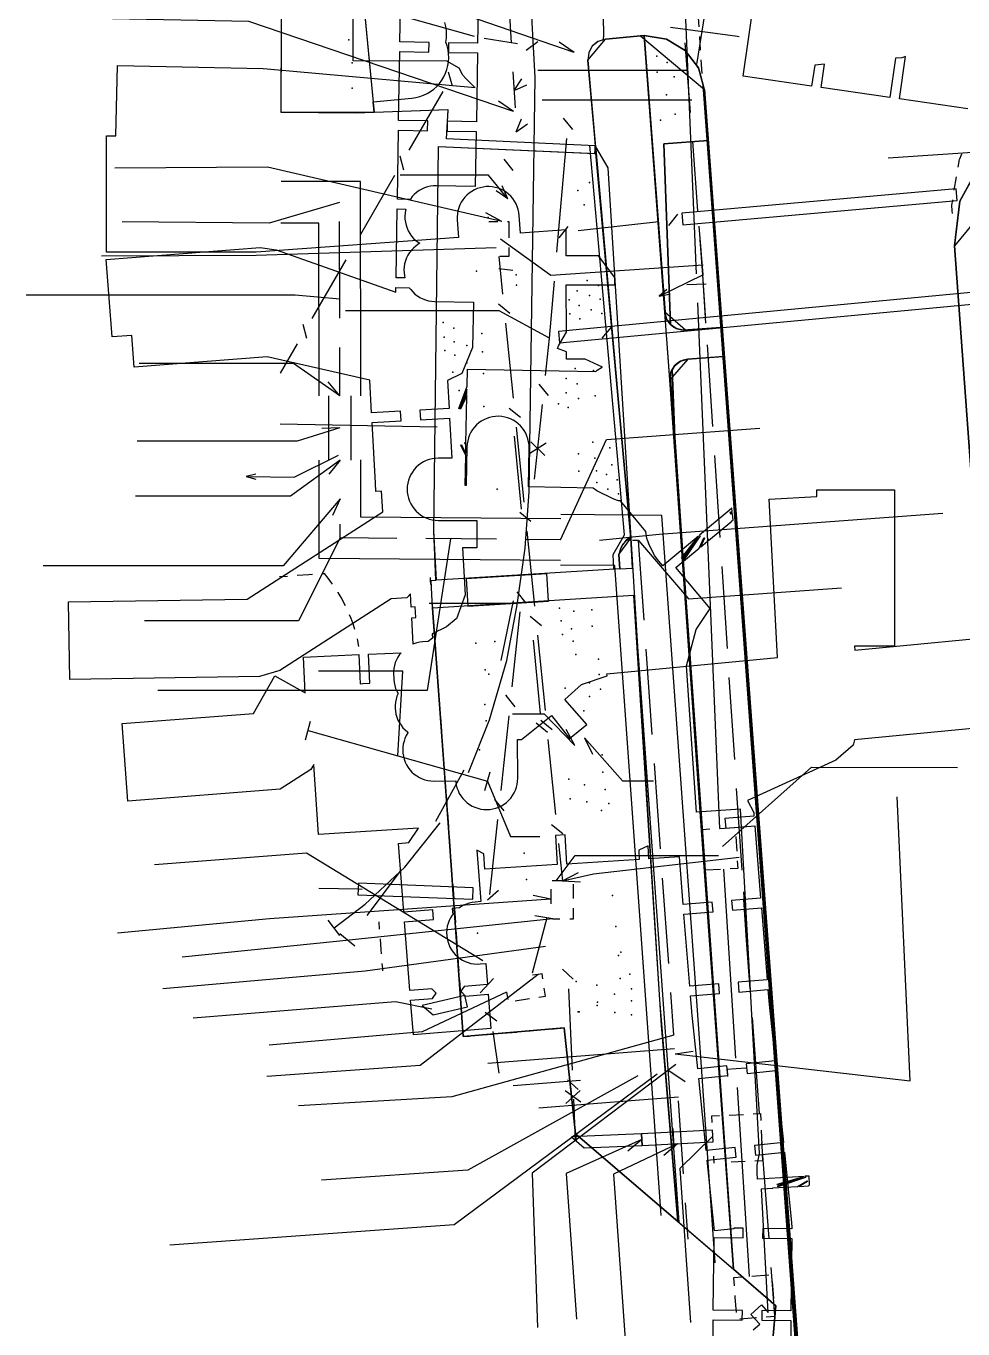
# Model space of a CAD drawing. Header units: metres. Extents: x -3903 to -3714, y 4981 to 6033.
# Drawn here: x -3865 to -3816.7, y 5514.3 to 5581.4 of the extents above; entities that cross this region are included whole.
import ezdxf

# ---------------------------------------------------------------- set-up
doc = ezdxf.new("R2010")
doc.units = ezdxf.units.M
for name, color, linetype in [('BOUNDARY', 7, 'Continuous'), ('BUSH', 7, 'Continuous'), ('CURB', 7, 'Continuous'), ('ELECTR_CABLE', 7, 'Continuous'), ('ELECTR_CABLE_COMM', 7, 'Continuous'), ('GAS', 7, 'Continuous'), ('GRASS', 7, 'Continuous'), ('GROUND', 7, 'Continuous'), ('HEAT', 7, 'Continuous'), ('LAMP', 7, 'Continuous'), ('OVERHEAD_POWER_LINE', 7, 'Continuous'), ('ROAD', 7, 'Continuous'), ('SEWER', 7, 'Continuous'), ('SIDEWALK_PATH', 7, 'Continuous'), ('TREE', 7, 'Continuous'), ('WATER_PIPELINE', 7, 'Continuous')]:
    doc.layers.add(name, color=color, linetype=linetype)

msp = doc.modelspace()

# ---------------------------------------------------------------- linework, layer by layer
at = {"layer": 'BOUNDARY'}
msp.add_lwpolyline([(-3823.26, 5467.435), (-3826.582, 5513.159), (-3826.37, 5515.466), (-3836.692, 5524.32), (-3837.285, 5529.772), (-3842.477, 5529.329), (-3843.2, 5539.627), (-3844.063, 5551.404), (-3844.13, 5552.824), (-3843.888, 5552.839), (-3843.986, 5555.381), (-3843.745, 5575.188), (-3835.625, 5574.82), (-3835.689, 5575.226), (-3843.343, 5575.57), (-3843.251, 5577.064), (-3847.057, 5576.942), (-3851.848, 5576.943), (-3851.787, 5594.16)], dxfattribs=at)
at = {"layer": 'BUSH'}
for p in [(-3848.359, 5580.685), (-3832.51, 5579.844), (-3848.197, 5579.486), (-3831.971, 5579.509), (-3832.493, 5579.018), (-3831.619, 5578.773), (-3848.198, 5578.187), (-3832.008, 5577.844), (-3832.317, 5576.533), (-3831.559, 5576.842), (-3835.981, 5573.327), (-3836.57, 5572.92), (-3836.25, 5572.185), (-3836.606, 5567.739), (-3836.099, 5568.286), (-3835.502, 5568.022), (-3837.016, 5567.288), (-3836.501, 5566.996), (-3835.981, 5567.512), (-3835.429, 5567.311), (-3836.989, 5566.563), (-3836.478, 5566.313), (-3835.89, 5566.764), (-3835.342, 5566.577), (-3843.501, 5566.115), (-3842.956, 5565.832), (-3843.465, 5565.36), (-3842.942, 5565.127), (-3841.511, 5565.553), (-3843.421, 5564.67), (-3842.913, 5564.437), (-3842.295, 5564.934), (-3841.483, 5564.606), (-3842.295, 5564.043), (-3836.707, 5563.738), (-3835.762, 5563.648), (-3843.015, 5563.566), (-3841.434, 5563.481), (-3837.183, 5563.228), (-3836.603, 5562.961), (-3842.679, 5562.614), (-3837.183, 5562.486), (-3835.684, 5562.336), (-3841.411, 5561.791), (-3837.578, 5561.929), (-3837.079, 5561.743), (-3836.545, 5562.196), (-3835.802, 5559.947), (-3834.926, 5559.662), (-3836.535, 5559.349), (-3835.695, 5559.128), (-3836.528, 5558.452), (-3835.619, 5558.472), (-3835.097, 5558.283), (-3834.826, 5558.78), (-3835.597, 5557.877), (-3834.546, 5558.015), (-3835.032, 5557.537), (-3834.481, 5557.297), (-3837.526, 5551.395), (-3836.782, 5551.244), (-3835.858, 5551.308), (-3837.431, 5550.745), (-3836.897, 5550.335), (-3835.83, 5550.47), (-3840.846, 5549.687), (-3837.358, 5550.05), (-3836.809, 5549.692), (-3836.677, 5549.012), (-3835.514, 5548.771), (-3835.981, 5547.557), (-3835.479, 5547.983), (-3837.227, 5547.286), (-3835.981, 5546.848), (-3835.408, 5547.229), (-3836.261, 5546.113), (-3835.325, 5543.836), (-3835.291, 5542.945), (-3837.044, 5542.586), (-3836.232, 5542.3), (-3836.964, 5541.58), (-3835.165, 5542.054), (-3836.118, 5541.42), (-3835.361, 5540.97), (-3834.973, 5541.344), (-3839.336, 5538.782), (-3839.214, 5537.428), (-3834.79, 5536.599), (-3834.613, 5535.007), (-3834.48, 5533.514), (-3836.662, 5532.159), (-3834.395, 5532.324), (-3833.899, 5532.544), (-3835.595, 5531.971), (-3834.679, 5531.506), (-3833.817, 5531.793), (-3835.559, 5531.105), (-3833.817, 5531.179), (-3836.507, 5530.598), (-3834.665, 5530.562), (-3833.817, 5530.448)]:
    msp.add_point(p, dxfattribs=at)
at = {"layer": 'CURB'}
for points in [[(-3851.815, 5586.168), (-3850.131, 5585.875), (-3847.661, 5583.207), (-3847.057, 5576.942)], [(-3830.398, 5582.055), (-3830.35, 5581.351)], [(-3774.688, 5581.974), (-3784.219, 5579.53), (-3784.653, 5579.467), (-3811.885, 5576.47), (-3817.176, 5570.073), (-3806.445, 5422.976), (-3805.011, 5404.14), (-3804.222, 5392.188), (-3803.158, 5391.251), (-3798.829, 5391.536), (-3797.553, 5371.214)], [(-3834.419, 5553.431), (-3834.455, 5554.167), (-3833.85, 5555.006), (-3836.055, 5579.623), (-3835.156, 5580.708), (-3833.34, 5580.884), (-3830.059, 5578.121), (-3825.44, 5516.113), (-3821.388, 5461.673), (-3815.697, 5381.054), (-3812.286, 5331.793), (-3812.106, 5325.502), (-3815.321, 5320.014), (-3818.11, 5319.329)], [(-3829.146, 5565.862), (-3831.024, 5565.723), (-3832.095, 5566.646), (-3833.153, 5580.902)], [(-3830.315, 5580.852), (-3830.267, 5580.149)], [(-3830.232, 5579.65), (-3830.184, 5578.947)], [(-3834.718, 5553.416), (-3834.756, 5554.17), (-3834.167, 5555.176), (-3835.964, 5575.24)], [(-3816.821, 5574.793), (-3816.916, 5574.539), (-3816.928, 5574.506), (-3817.007, 5574.116)], [(-3817.097, 5573.624), (-3817.208, 5572.928)], [(-3817.286, 5572.434), (-3817.329, 5572.165), (-3817.307, 5571.863), (-3817.298, 5571.734)], [(-3829.035, 5564.366), (-3830.913, 5564.227), (-3831.836, 5563.156), (-3831.202, 5554.612), (-3828.555, 5517.34)], [(-3828.625, 5558.022), (-3828.574, 5557.319)], [(-3851.533, 5553.038), (-3851.933, 5553.009)], [(-3850.235, 5553.134), (-3850.43, 5553.12), (-3851.035, 5553.075)], [(-3849.202, 5552.631), (-3849.259, 5552.711), (-3849.439, 5552.949), (-3849.628, 5553.179), (-3849.672, 5553.175), (-3849.736, 5553.171)], [(-3844.148, 5552.623), (-3844.154, 5552.823), (-3844.159, 5552.973)], [(-3842.331, 5552.935), (-3838.166, 5553.192)], [(-3848.537, 5551.514), (-3848.769, 5551.956), (-3848.923, 5552.214), (-3848.924, 5552.216)], [(-3844.077, 5551.603), (-3844.063, 5551.404), (-3844.051, 5551.236)], [(-3842.243, 5551.502), (-3838.078, 5551.759)], [(-3833.685, 5552.044), (-3831.376, 5519.76)], [(-3848.057, 5550.305), (-3848.148, 5550.585), (-3848.251, 5550.868), (-3848.33, 5551.059)], [(-3844.014, 5550.737), (-3843.961, 5550.002)], [(-3847.844, 5549.43), (-3847.903, 5549.721), (-3847.928, 5549.822)], [(-3843.925, 5549.504), (-3843.872, 5548.769)], [(-3843.835, 5548.27), (-3843.782, 5547.535)], [(-3843.746, 5547.036), (-3843.692, 5546.301)], [(-3843.655, 5545.803), (-3843.601, 5545.068)], [(-3843.564, 5544.569), (-3843.51, 5543.834)], [(-3843.473, 5543.336), (-3843.419, 5542.601)], [(-3843.382, 5542.102), (-3843.328, 5541.367)], [(-3843.292, 5540.869), (-3843.237, 5540.134)], [(-3843.201, 5539.635), (-3843.147, 5538.9)], [(-3843.11, 5538.402), (-3843.056, 5537.667)], [(-3843.019, 5537.168), (-3842.965, 5536.433)], [(-3842.929, 5535.935), (-3842.878, 5535.2)], [(-3846.782, 5534.856), (-3846.812, 5535.236)], [(-3846.683, 5533.596), (-3846.699, 5533.8), (-3846.743, 5534.357)], [(-3842.844, 5534.701), (-3842.821, 5534.366), (-3842.794, 5533.966)], [(-3842.76, 5533.467), (-3842.731, 5533.04), (-3842.71, 5532.732)], [(-3846.614, 5532.717), (-3846.623, 5532.837), (-3846.644, 5533.097)], [(-3842.676, 5532.233), (-3842.625, 5531.498)], [(-3842.591, 5530.999), (-3842.541, 5530.264)], [(-3826.54, 5530.387), (-3826.485, 5529.684)], [(-3842.507, 5529.765), (-3842.477, 5529.329), (-3842.178, 5529.355), (-3842.178, 5529.355)], [(-3841.68, 5529.397), (-3841.502, 5529.413), (-3840.945, 5529.46)], [(-3840.447, 5529.503), (-3839.713, 5529.565)], [(-3839.215, 5529.608), (-3838.481, 5529.67)], [(-3837.983, 5529.713), (-3837.285, 5529.772), (-3837.281, 5529.736)], [(-3837.227, 5529.239), (-3837.201, 5529), (-3837.147, 5528.506)], [(-3837.093, 5528.009), (-3837.014, 5527.276)], [(-3836.96, 5526.779), (-3836.88, 5526.047)], [(-3836.826, 5525.55), (-3836.746, 5524.817)], [(-3836.692, 5524.32), (-3836.653, 5523.954)]]:
    msp.add_lwpolyline(points, dxfattribs=at)
at = {"layer": 'ELECTR_CABLE'}
for points in [[(-3838.774, 5578.73), (-3840.785, 5615.621)], [(-3816.486, 5577.124), (-3820.015, 5577.636), (-3819.698, 5579.826), (-3819.881, 5579.756), (-3820.217, 5579.728), (-3820.51, 5577.707), (-3824.04, 5578.219), (-3823.865, 5579.422), (-3824.377, 5579.379), (-3824.535, 5578.29), (-3828.064, 5578.802), (-3827.491, 5582.76)], [(-3831.806, 5581.33), (-3828.347, 5580.863), (-3828.272, 5580.853)], [(-3830.773, 5576.94), (-3831.044, 5580.519)], [(-3839.081, 5557.411), (-3838.774, 5578.73)], [(-3830.389, 5571.865), (-3830.66, 5575.444)], [(-3830.14, 5568.58), (-3830.275, 5570.369)], [(-3830.001, 5566.471), (-3830.14, 5568.58)], [(-3829.624, 5560.756), (-3829.902, 5564.974)], [(-3829.248, 5555.041), (-3829.526, 5559.259)], [(-3839.286, 5554.49), (-3839.081, 5557.411)], [(-3839.696, 5551.569), (-3839.286, 5554.49)], [(-3828.871, 5549.326), (-3829.149, 5553.544)], [(-3839.906, 5551.783), (-3840.546, 5548.709)], [(-3840.234, 5548.699), (-3839.696, 5551.569)], [(-3841.13, 5545.65), (-3840.234, 5548.699)], [(-3845.85, 5543.79), (-3845.582, 5548.153), (-3849.929, 5548.153)], [(-3828.494, 5543.611), (-3828.772, 5547.829)], [(-3850.605, 5544.609), (-3850.335, 5545.571)], [(-3842.206, 5542.934), (-3841.13, 5545.65)], [(-3836.72, 5544.33), (-3838.292, 5545.933), (-3839.947, 5545.933)], [(-3850.47, 5545.09), (-3841.23, 5542.49)], [(-3836.72, 5544.33), (-3837.172, 5545.148)], [(-3836.23, 5544.715), (-3834.277, 5542.497), (-3832.683, 5542.497)], [(-3836.23, 5544.715), (-3835.823, 5543.874)], [(-3842.441, 5543.046), (-3843.901, 5540.407)], [(-3841.365, 5542.009), (-3841.095, 5542.971)], [(-3841.23, 5542.49), (-3840.035, 5539.642), (-3838.538, 5539.642)], [(-3828.118, 5537.896), (-3828.396, 5542.114)], [(-3845.484, 5538.065), (-3843.666, 5540.346)], [(-3847.533, 5536.143), (-3845.484, 5538.065)], [(-3845.668, 5537.921), (-3847.436, 5535.564)], [(-3849.131, 5534.931), (-3847.533, 5536.143)], [(-3827.88, 5534.29), (-3828.019, 5536.399)], [(-3848.829, 5534.533), (-3849.433, 5535.329)], [(-3848.833, 5534.644), (-3848.058, 5534.011)], [(-3827.694, 5531.816), (-3827.88, 5534.29)], [(-3827.211, 5525.373), (-3827.582, 5530.32)], [(-3826.727, 5518.93), (-3827.098, 5523.877)], [(-3826.429, 5514.96), (-3826.615, 5517.434)]]:
    msp.add_lwpolyline(points, dxfattribs=at)
at = {"layer": 'ELECTR_CABLE_COMM'}
for points in [[(-3836.76, 5580.028), (-3853.785, 5585.905), (-3861.7, 5585.905)], [(-3841.9, 5580.843), (-3853.269, 5584.061), (-3861.177, 5584.061)], [(-3840.227, 5584.242), (-3840.007, 5580.528)], [(-3839.887, 5576.992), (-3853.509, 5581.626), (-3861.408, 5581.777)], [(-3841.406, 5580.765), (-3839.678, 5580.491)], [(-3839.24, 5580.153), (-3838.634, 5580.594)], [(-3836.76, 5580.028), (-3837.529, 5580.558)], [(-3838.627, 5579.121), (-3830.91, 5579.121)], [(-3843.247, 5579.037), (-3843.052, 5578.313)], [(-3839.919, 5579.03), (-3839.809, 5577.173)], [(-3839.856, 5578.063), (-3839.456, 5578.672)], [(-3843.524, 5578.025), (-3845.274, 5574.989)], [(-3839.856, 5578.063), (-3839.195, 5578.368)], [(-3839.887, 5576.992), (-3840.658, 5577.519)], [(-3838.414, 5577.588), (-3830.697, 5577.588)], [(-3839.753, 5575.931), (-3839.469, 5576.601)], [(-3836.838, 5576.063), (-3837.32, 5576.637)], [(-3839.753, 5575.931), (-3839.158, 5576.35)], [(-3837.653, 5569.74), (-3837.144, 5575.603)], [(-3811.869, 5573.243), (-3812.656, 5575.121), (-3820.588, 5574.585)], [(-3845.746, 5574.701), (-3845.551, 5573.977)], [(-3840.385, 5574.539), (-3839.92, 5573.951)], [(-3840.496, 5571.317), (-3852.55, 5574.111), (-3860.415, 5574.072)], [(-3846.023, 5573.689), (-3847.773, 5570.653)], [(-3841.173, 5573.699), (-3845.719, 5573.699)], [(-3840.18, 5572.491), (-3841.173, 5573.699)], [(-3840.18, 5572.491), (-3840.47, 5573.159)], [(-3840.18, 5572.491), (-3840.779, 5572.905)], [(-3831.174, 5571.151), (-3817.034, 5572.401), (-3817.086, 5572.999), (-3831.226, 5571.749), (-3831.174, 5571.151)], [(-3840.496, 5571.317), (-3841.316, 5571.764)], [(-3831.894, 5571.107), (-3831.425, 5571.692)], [(-3841.162, 5571.317), (-3840.702, 5571.317)], [(-3840.202, 5571.317), (-3840.127, 5571.317), (-3840.127, 5570.473)], [(-3837.539, 5570.482), (-3837.07, 5571.067)], [(-3836.559, 5570.857), (-3832.405, 5571.317)], [(-3840.55, 5570.42), (-3837.956, 5568.562), (-3830.116, 5569.093)], [(-3840.779, 5569.959), (-3853.14, 5569.574), (-3861.097, 5569.541)], [(-3840.127, 5569.973), (-3840.127, 5569.514), (-3840.586, 5569.514)], [(-3848.522, 5569.353), (-3850.272, 5566.316)], [(-3840.643, 5569.514), (-3840.446, 5567.579)], [(-3840.646, 5568.899), (-3839.923, 5568.815)], [(-3838.037, 5565.315), (-3837.783, 5568.246)], [(-3814.871, 5567.798), (-3837.567, 5565.661), (-3837.511, 5565.063), (-3814.815, 5567.2), (-3814.871, 5567.798)], [(-3840.661, 5567.07), (-3840.08, 5566.596)], [(-3838.037, 5565.315), (-3840.628, 5566.713), (-3848.543, 5566.713)], [(-3850.743, 5566.029), (-3850.549, 5565.305)], [(-3840.294, 5566.087), (-3839.9, 5562.218)], [(-3835.314, 5565.305), (-3834.837, 5565.883)], [(-3851.021, 5565.017), (-3851.896, 5563.499)], [(-3838.243, 5563.387), (-3838.037, 5565.315)], [(-3838.087, 5562.35), (-3838.558, 5562.933)], [(-3840.115, 5561.709), (-3839.534, 5561.235)], [(-3838.814, 5558.041), (-3838.402, 5561.896)], [(-3839.483, 5556.498), (-3839.836, 5560.264)], [(-3839.749, 5560.726), (-3839.355, 5556.856)], [(-3839.047, 5559.377), (-3838.206, 5559.919)], [(-3838.986, 5559.974), (-3838.273, 5559.273)], [(-3839.569, 5556.347), (-3838.988, 5555.873)], [(-3839.203, 5555.364), (-3838.809, 5551.495)], [(-3839.229, 5551.657), (-3839.7, 5552.24)], [(-3839.676, 5551.636), (-3844.223, 5551.636)], [(-3839.956, 5547.348), (-3839.544, 5551.203)], [(-3839.023, 5550.986), (-3838.442, 5550.512)], [(-3838.497, 5545.98), (-3838.85, 5549.746)], [(-3838.657, 5550.003), (-3838.263, 5546.133)], [(-3839.801, 5546.311), (-3840.271, 5546.894)], [(-3840.527, 5542.001), (-3840.116, 5545.856)], [(-3838.478, 5545.624), (-3837.897, 5545.15)], [(-3838.138, 5544.994), (-3838.716, 5545.473)], [(-3838.111, 5544.641), (-3837.717, 5540.772)], [(-3840.372, 5540.964), (-3840.842, 5541.547)], [(-3841.098, 5536.655), (-3840.687, 5540.51)], [(-3837.932, 5540.263), (-3837.351, 5539.789)], [(-3841.464, 5533.236), (-3850.543, 5538.771), (-3858.371, 5538.176)], [(-3837.565, 5539.28), (-3837.368, 5537.345)], [(-3837.687, 5537.345), (-3836.719, 5538.658)], [(-3837.368, 5537.345), (-3835.77, 5537.705), (-3828.266, 5538.569)], [(-3836.719, 5538.658), (-3829.338, 5538.658)], [(-3837.368, 5537.345), (-3836.545, 5537.786)], [(-3849.92, 5536.98), (-3847.89, 5536.94), (-3847.677, 5536.931)], [(-3841.958, 5537), (-3847.878, 5537.24), (-3847.902, 5536.64), (-3841.982, 5536.4), (-3841.958, 5537)], [(-3841.23, 5536.381), (-3840.663, 5536.872)], [(-3837.96, 5536.917), (-3837.96, 5536.412), (-3837.96, 5536.173)], [(-3837.144, 5537.345), (-3837.368, 5537.345), (-3837.888, 5537.345)], [(-3837.368, 5537.345), (-3836.435, 5537.299)], [(-3836.8, 5536.445), (-3836.8, 5537.189)], [(-3837.96, 5536.412), (-3852.452, 5535.399), (-3860.274, 5534.65)], [(-3837.96, 5536.412), (-3838.875, 5536.598)], [(-3838.901, 5532.606), (-3838.156, 5535.47)], [(-3837.866, 5535.394), (-3838.787, 5535.548)], [(-3836.994, 5535.395), (-3836.8, 5535.395), (-3836.8, 5535.945)], [(-3837.866, 5535.394), (-3848.997, 5534.219), (-3856.943, 5533.422)], [(-3837.866, 5535.394), (-3837.494, 5535.395)], [(-3838.238, 5533.963), (-3847.522, 5532.701), (-3857.943, 5531.793)], [(-3837.372, 5532.799), (-3836.819, 5532.294)], [(-3838.61, 5532.531), (-3844.699, 5527.832), (-3852.594, 5527.277)], [(-3841.601, 5531.589), (-3840.921, 5532.322)], [(-3838.379, 5532.31), (-3838.419, 5532.561), (-3838.61, 5532.531), (-3838.902, 5532.485)], [(-3840.244, 5531.612), (-3844.594, 5529.582), (-3852.463, 5528.881)], [(-3844.584, 5530.931), (-3844.03, 5530.444), (-3842.262, 5530.858), (-3842.398, 5531.442), (-3844.584, 5530.931)], [(-3840.244, 5531.612), (-3840.186, 5531.244)], [(-3838.574, 5531.362), (-3838.239, 5531.415), (-3838.302, 5531.816)], [(-3837.061, 5531.797), (-3836.87, 5527.599)], [(-3844.09, 5530.737), (-3845.963, 5531.121), (-3856.388, 5530.27)], [(-3839.803, 5531.17), (-3839.068, 5531.285)], [(-3840.741, 5530.115), (-3841.342, 5530.563)], [(-3840.618, 5527.442), (-3840.933, 5529.597)], [(-3837.113, 5527.102), (-3836.559, 5526.597)], [(-3836.419, 5525.952), (-3837.229, 5526.537)], [(-3836.448, 5526.551), (-3837.198, 5525.888)], [(-3836.802, 5526.1), (-3836.706, 5524.001)]]:
    msp.add_lwpolyline(points, dxfattribs=at)
at = {"layer": 'GAS'}
for points in [[(-3841.675, 5584.058), (-3841.734, 5580.507), (-3843.233, 5580.532), (-3843.234, 5580.503), (-3843.242, 5580.032), (-3841.742, 5580.007), (-3841.801, 5576.455), (-3843.301, 5576.48), (-3843.309, 5575.98), (-3841.809, 5575.955), (-3841.856, 5573.13), (-3843.856, 5573.163), (-3844.013, 5573.158), (-3844.169, 5573.138), (-3844.322, 5573.102), (-3844.47, 5573.052), (-3844.613, 5572.987), (-3844.749, 5572.908), (-3844.877, 5572.817), (-3844.995, 5572.714), (-3845.102, 5572.599), (-3845.198, 5572.474), (-3845.208, 5572.459), (-3845.868, 5572.47), (-3845.809, 5576.022), (-3844.309, 5575.997), (-3844.301, 5576.497), (-3845.801, 5576.522), (-3845.741, 5580.073), (-3844.242, 5580.048), (-3844.233, 5580.548), (-3845.733, 5580.573), (-3845.674, 5584.125)], [(-3829.624, 5512.876), (-3829.604, 5514.742), (-3828.104, 5514.725), (-3828.098, 5515.225), (-3829.598, 5515.242), (-3829.558, 5518.973), (-3828.058, 5518.957), (-3828.052, 5519.457), (-3828.548, 5519.462), (-3828.546, 5519.432), (-3829.541, 5519.33), (-3829.915, 5522.96), (-3828.423, 5523.113), (-3828.474, 5523.61), (-3829.966, 5523.457), (-3830.348, 5527.169), (-3828.856, 5527.323), (-3828.907, 5527.82), (-3830.399, 5527.667), (-3830.7, 5530.587), (-3830.704, 5530.631), (-3830.768, 5531.424), (-3829.273, 5531.545), (-3829.313, 5532.043), (-3830.808, 5531.923), (-3831.108, 5535.642), (-3829.613, 5535.763), (-3829.653, 5536.261), (-3831.148, 5536.141), (-3831.346, 5538.593), (-3832.91, 5538.492), (-3832.953, 5539.159), (-3833.44, 5538.938), (-3833.409, 5538.46), (-3837.133, 5538.219), (-3837.23, 5539.716), (-3837.729, 5539.684), (-3837.632, 5538.187), (-3841.356, 5537.947), (-3841.408, 5538.75), (-3841.774, 5538.935), (-3841.567, 5536.283), (-3841.858, 5536.26), (-3842.014, 5536.24), (-3842.167, 5536.205), (-3842.316, 5536.155), (-3842.459, 5536.091), (-3842.595, 5536.013), (-3842.668, 5535.961), (-3843.044, 5535.932), (-3843.019, 5535.615), (-3843.046, 5535.581), (-3843.129, 5535.448), (-3843.199, 5535.307), (-3843.255, 5535.16), (-3843.296, 5535.009), (-3843.323, 5534.854), (-3843.333, 5534.697), (-3843.329, 5534.54), (-3843.309, 5534.385), (-3843.274, 5534.232), (-3843.224, 5534.083), (-3843.16, 5533.939), (-3843.082, 5533.803), (-3842.991, 5533.675), (-3842.888, 5533.557), (-3842.774, 5533.449), (-3842.65, 5533.353), (-3842.517, 5533.269), (-3842.376, 5533.199), (-3842.229, 5533.143), (-3842.078, 5533.102), (-3841.923, 5533.076), (-3841.766, 5533.065), (-3841.609, 5533.07), (-3841.318, 5533.092), (-3841.234, 5532.008), (-3842.429, 5531.915), (-3842.597, 5531.666), (-3842.363, 5531.418), (-3841.195, 5531.509), (-3841.057, 5529.738), (-3845.045, 5529.427), (-3845.183, 5531.199), (-3844.059, 5531.286), (-3843.874, 5531.561), (-3844.085, 5531.786), (-3845.222, 5531.697), (-3845.498, 5535.24), (-3844.002, 5535.356), (-3844.041, 5535.855), (-3845.537, 5535.738), (-3845.813, 5539.281), (-3845.279, 5539.322), (-3844.774, 5540.072), (-3849.937, 5539.741), (-3850.168, 5543.349), (-3850.319, 5543.082), (-3851.907, 5542.071), (-3859.741, 5541.465), (-3860.049, 5545.453), (-3853.279, 5545.976), (-3852.182, 5547.921), (-3850.614, 5547.036), (-3850.697, 5548.879), (-3847.853, 5549.007), (-3847.786, 5547.509), (-3847.642, 5547.515), (-3847.286, 5547.532), (-3847.354, 5549.03), (-3845.679, 5549.105), (-3845.758, 5549.008), (-3845.845, 5548.877), (-3845.918, 5548.738), (-3845.978, 5548.592), (-3846.023, 5548.442), (-3846.052, 5548.288), (-3846.067, 5548.131), (-3846.066, 5547.974), (-3846.054, 5547.851), (-3846.053, 5547.727), (-3846.037, 5547.571), (-3846.005, 5547.417), (-3845.959, 5547.267), (-3845.898, 5547.122), (-3845.829, 5546.995), (-3845.887, 5546.859), (-3845.934, 5546.709), (-3845.965, 5546.555), (-3845.982, 5546.399), (-3845.983, 5546.242), (-3845.969, 5546.086), (-3845.939, 5545.932), (-3845.895, 5545.781), (-3845.836, 5545.635), (-3845.763, 5545.496), (-3845.677, 5545.365), (-3845.578, 5545.243), (-3845.468, 5545.131), (-3845.347, 5545.031), (-3845.305, 5545.002), (-3845.329, 5544.97), (-3845.409, 5544.834), (-3845.475, 5544.692), (-3845.526, 5544.544), (-3845.563, 5544.391), (-3845.585, 5544.236), (-3845.592, 5544.079), (-3845.583, 5543.922), (-3845.559, 5543.767), (-3845.52, 5543.615), (-3845.466, 5543.467), (-3845.397, 5543.326), (-3845.316, 5543.192), (-3845.221, 5543.066), (-3845.115, 5542.951), (-3844.998, 5542.846), (-3844.871, 5542.754), (-3844.736, 5542.674), (-3844.593, 5542.608), (-3844.445, 5542.556), (-3844.293, 5542.519), (-3844.137, 5542.497), (-3843.98, 5542.491), (-3842.865, 5542.499), (-3842.862, 5542.455), (-3842.838, 5542.299), (-3842.799, 5542.147), (-3842.745, 5542), (-3842.677, 5541.859), (-3842.595, 5541.724), (-3842.501, 5541.599), (-3842.394, 5541.483), (-3842.277, 5541.379), (-3842.15, 5541.286), (-3842.015, 5541.206), (-3841.873, 5541.14), (-3841.725, 5541.089), (-3841.572, 5541.051), (-3841.416, 5541.03), (-3841.26, 5541.023), (-3841.103, 5541.032), (-3840.948, 5541.056), (-3840.796, 5541.095), (-3840.648, 5541.149), (-3840.507, 5541.217), (-3840.373, 5541.299), (-3840.247, 5541.394), (-3840.132, 5541.5), (-3840.027, 5541.617), (-3839.934, 5541.744), (-3839.855, 5541.879), (-3839.789, 5542.021), (-3839.737, 5542.17), (-3839.7, 5542.322), (-3839.678, 5542.478), (-3839.671, 5542.635), (-3839.686, 5544.634), (-3839.48, 5544.636), (-3837.934, 5545.865), (-3837.001, 5544.691), (-3836.111, 5545.399), (-3837.251, 5546.702), (-3836.379, 5547.465), (-3835.071, 5547.907), (-3835.082, 5548.024), (-3826.293, 5548.86), (-3826.72, 5557.016), (-3824.268, 5557.144), (-3824.268, 5557.497), (-3820.268, 5557.497), (-3820.268, 5549.437), (-3822.318, 5549.437), (-3822.308, 5549.239), (-3813.368, 5550.09)], [(-3815.711, 5545.246), (-3822.332, 5544.616), (-3822.399, 5544.348), (-3823.28, 5543.565), (-3827.83, 5541.493), (-3827.518, 5540.877), (-3827.502, 5540.681), (-3828.997, 5540.56), (-3828.957, 5540.062), (-3827.462, 5540.182), (-3827.161, 5536.463), (-3828.657, 5536.342), (-3828.616, 5535.844), (-3827.121, 5535.964), (-3826.821, 5532.244), (-3828.316, 5532.124), (-3828.276, 5531.625), (-3826.781, 5531.746), (-3826.718, 5530.975), (-3826.42, 5528.076), (-3827.912, 5527.922), (-3827.861, 5527.425), (-3826.369, 5527.579), (-3825.987, 5523.866), (-3827.479, 5523.713), (-3827.428, 5523.215), (-3825.936, 5523.369), (-3825.562, 5519.739), (-3825.552, 5519.513), (-3825.553, 5519.43), (-3827.053, 5519.446), (-3827.058, 5518.946), (-3825.558, 5518.93), (-3825.598, 5515.198), (-3827.098, 5515.215), (-3827.104, 5514.715), (-3825.604, 5514.698), (-3825.624, 5512.833)]]:
    msp.add_lwpolyline(points, dxfattribs=at)
for points in [[(-3845.935, 5568.419), (-3845.876, 5571.97), (-3845.43, 5571.962), (-3845.447, 5571.902), (-3845.472, 5571.747), (-3845.482, 5571.59), (-3845.477, 5571.433), (-3845.457, 5571.278), (-3845.421, 5571.125), (-3845.371, 5570.976), (-3845.306, 5570.833), (-3845.228, 5570.697), (-3845.136, 5570.569), (-3845.033, 5570.451), (-3844.918, 5570.344), (-3844.794, 5570.248), (-3844.711, 5570.197), (-3844.795, 5570.148), (-3844.923, 5570.057), (-3845.041, 5569.953), (-3845.148, 5569.839), (-3845.244, 5569.714), (-3845.327, 5569.581), (-3845.396, 5569.44), (-3845.452, 5569.293), (-3845.492, 5569.141), (-3845.518, 5568.986), (-3845.528, 5568.83), (-3845.523, 5568.673), (-3845.503, 5568.517), (-3845.478, 5568.411)], [(-3841.995, 5564.828), (-3842.542, 5563.486), (-3843.284, 5563.135), (-3843.205, 5561.68), (-3844.703, 5561.599), (-3844.689, 5561.356), (-3844.675, 5561.1), (-3843.178, 5561.181), (-3843.065, 5559.124), (-3843.767, 5559.124), (-3843.924, 5559.116), (-3844.079, 5559.093), (-3844.231, 5559.055), (-3844.379, 5559.002), (-3844.521, 5558.935), (-3844.656, 5558.854), (-3844.782, 5558.761), (-3844.898, 5558.655), (-3845.004, 5558.539), (-3845.097, 5558.413), (-3845.178, 5558.278), (-3845.245, 5558.136), (-3845.298, 5557.988), (-3845.336, 5557.836), (-3845.359, 5557.681), (-3845.367, 5557.524), (-3845.359, 5557.367), (-3845.336, 5557.212), (-3845.298, 5557.059), (-3845.245, 5556.911), (-3845.178, 5556.77), (-3845.097, 5556.635), (-3845.004, 5556.509), (-3844.898, 5556.392), (-3844.782, 5556.287), (-3844.656, 5556.193), (-3844.521, 5556.113), (-3844.379, 5556.046), (-3844.231, 5555.993), (-3844.079, 5555.955), (-3843.924, 5555.931), (-3843.767, 5555.924), (-3841.767, 5555.924), (-3841.767, 5554.504), (-3842.515, 5554.504), (-3842.384, 5552.094), (-3842.819, 5550.858), (-3842.839, 5550.843), (-3843.342, 5550.434), (-3844.078, 5550.082), (-3844.065, 5549.847), (-3844.278, 5549.674), (-3844.555, 5549.659), (-3844.711, 5549.642), (-3844.865, 5549.611), (-3845.015, 5549.565), (-3845.05, 5549.55), (-3845.124, 5550.904), (-3844.924, 5550.915), (-3844.954, 5551.466), (-3845.154, 5551.455), (-3845.191, 5552.142), (-3845.38, 5551.931), (-3846.19, 5551.887), (-3851.918, 5548.19), (-3852.974, 5547.871), (-3862.742, 5547.731), (-3862.8, 5551.731), (-3853.605, 5551.862), (-3846.622, 5556.369), (-3846.68, 5557.433), (-3846.979, 5557.417), (-3847.002, 5557.843), (-3847.172, 5560.964), (-3845.674, 5561.045), (-3845.701, 5561.545), (-3847.199, 5561.463), (-3847.29, 5563.146), (-3852.569, 5564.345), (-3859.416, 5563.816), (-3859.543, 5565.452), (-3860.558, 5565.373), (-3860.867, 5569.361), (-3852.94, 5569.974), (-3852.117, 5569.865), (-3845.948, 5567.676), (-3845.944, 5567.919), (-3845.253, 5567.907), (-3845.182, 5567.809), (-3845.079, 5567.691), (-3844.964, 5567.583), (-3844.839, 5567.488), (-3844.706, 5567.405), (-3844.565, 5567.335), (-3844.418, 5567.28), (-3844.267, 5567.239), (-3844.112, 5567.214), (-3843.955, 5567.203), (-3841.955, 5567.17)]]:
    msp.add_lwpolyline(points, close=True, dxfattribs=at)
at = {"layer": 'GRASS'}
for points in [[(-3850.435, 5585.905), (-3849.513, 5585.418), (-3848.724, 5584.755), (-3848.092, 5583.941), (-3847.641, 5583.001), (-3847.057, 5576.942), (-3848, 5576.906), (-3851.848, 5576.943), (-3851.818, 5585.239), (-3851.815, 5586.168)], [(-3832.053, 5566.425), (-3832.01, 5566.309), (-3831.952, 5566.2), (-3831.881, 5566.098), (-3831.798, 5566.006), (-3832.147, 5575.315), (-3829.863, 5575.485), (-3830.059, 5578.121), (-3830.367, 5579.239), (-3831.047, 5580.131), (-3832.007, 5580.711), (-3833.152, 5580.896)], [(-3833.856, 5555.067), (-3834.079, 5554.898), (-3834.258, 5554.685), (-3834.385, 5554.439), (-3834.455, 5554.167), (-3834.419, 5553.431), (-3843.845, 5552.844), (-3843.986, 5555.381), (-3843.745, 5575.188), (-3835.706, 5574.829), (-3835.662, 5575.227)], [(-3831.802, 5566.009), (-3831.634, 5565.876), (-3831.444, 5565.782), (-3831.238, 5565.73), (-3831.024, 5565.723), (-3829.146, 5565.862), (-3829.863, 5575.485), (-3832.147, 5575.315)], [(-3828.563, 5517.347), (-3826.37, 5515.466), (-3826.582, 5513.159), (-3819.061, 5404.762), (-3820.554, 5404.746), (-3820.128, 5399.854), (-3820.016, 5399.487), (-3819.783, 5399.198), (-3819.462, 5399.013), (-3819.082, 5398.959), (-3816.972, 5399.124), (-3817.372, 5404.786), (-3827.273, 5540.712), (-3829.035, 5564.366), (-3830.913, 5564.227), (-3831.157, 5564.178), (-3831.378, 5564.072), (-3831.567, 5563.915), (-3831.714, 5563.715), (-3831.581, 5560.204), (-3830.259, 5540.669)], [(-3831.713, 5563.716), (-3831.75, 5563.642), (-3831.781, 5563.564), (-3831.806, 5563.484), (-3831.824, 5563.403), (-3831.581, 5560.204)], [(-3836.692, 5524.32), (-3831.424, 5519.801), (-3832.262, 5529.916), (-3832.945, 5540.47), (-3833.685, 5552.044), (-3844.063, 5551.404), (-3843.215, 5539.831), (-3842.477, 5529.329), (-3837.285, 5529.772)]]:
    msp.add_lwpolyline(points, close=True, dxfattribs=at)
msp.add_lwpolyline([(-3806.355, 5421.85), (-3817.176, 5570.073), (-3816.897, 5572.373), (-3815.815, 5574.334), (-3814.091, 5575.764), (-3811.885, 5576.47), (-3808.555, 5576.845), (-3806.075, 5545.314), (-3803.8, 5514.01), (-3802.541, 5500), (-3800.49, 5477.17)], dxfattribs=at)
at = {"layer": 'GROUND'}
for points in [[(-3851.848, 5576.943), (-3851.815, 5586.168), (-3850.435, 5585.905), (-3849.356, 5585.623), (-3848.478, 5584.992), (-3847.881, 5584.091), (-3847.641, 5583.001), (-3847.057, 5576.942)], [(-3833.152, 5580.896), (-3835.156, 5580.708), (-3833.153, 5580.902), (-3832.008, 5580.715), (-3831.048, 5580.134), (-3830.368, 5579.242), (-3830.12, 5578.343), (-3829.204, 5565.858), (-3831.156, 5565.722), (-3831.509, 5565.808), (-3831.799, 5566.007), (-3832.003, 5566.295), (-3832.095, 5566.646)], [(-3836.692, 5524.32), (-3837.285, 5529.772), (-3842.477, 5529.329), (-3843.2, 5539.627), (-3844.063, 5551.404), (-3844.13, 5552.824), (-3843.888, 5552.839), (-3843.986, 5555.381), (-3843.745, 5575.188), (-3835.652, 5574.821), (-3833.85, 5555.006), (-3832.947, 5540.503), (-3832.37, 5531.23), (-3831.424, 5519.801)], [(-3820.561, 5404.824), (-3819.061, 5404.765), (-3819.53, 5414.951), (-3823.26, 5467.435), (-3826.582, 5513.159), (-3826.37, 5515.466), (-3828.563, 5517.347), (-3830.259, 5540.669), (-3831.836, 5563.156), (-3831.787, 5563.55), (-3831.597, 5563.882), (-3831.295, 5564.12), (-3830.913, 5564.227), (-3829.094, 5564.362), (-3816.972, 5399.124), (-3820.043, 5398.883), (-3820.555, 5404.746)]]:
    msp.add_lwpolyline(points, close=True, dxfattribs=at)
msp.add_lwpolyline([(-3806.356, 5421.857), (-3817.176, 5570.074), (-3816.897, 5572.373), (-3815.815, 5574.334)], dxfattribs=at)
at = {"layer": 'HEAT'}
for points in [[(-3847.753, 5562.342), (-3847.771, 5573.374), (-3851.86, 5573.388)], [(-3848.844, 5572.303), (-3852.476, 5571.234), (-3860.036, 5571.297)], [(-3849.903, 5562.338), (-3849.917, 5571.232), (-3851.868, 5571.238)], [(-3848.834, 5566.336), (-3848.842, 5571.327)], [(-3848.836, 5567.322), (-3851.123, 5567.517), (-3864.99, 5567.517)], [(-3848.828, 5562.34), (-3848.832, 5564.836)], [(-3848.828, 5562.34), (-3851.217, 5564.004), (-3859.159, 5564.004)], [(-3848.828, 5562.34), (-3849.424, 5563.059)], [(-3849.397, 5559.03), (-3849.403, 5562.339)], [(-3848.247, 5559.032), (-3848.253, 5562.341)], [(-3848.825, 5560.685), (-3851.022, 5560.006), (-3859.264, 5560.006)], [(-3848.825, 5560.685), (-3849.759, 5560.659)], [(-3837.459, 5554.923), (-3835.099, 5560.084), (-3827.207, 5560.666)], [(-3848.822, 5559.031), (-3851.369, 5557.173), (-3859.354, 5557.173)], [(-3837.468, 5553.848), (-3849.888, 5553.951), (-3849.897, 5559.029)], [(-3848.822, 5559.031), (-3849.402, 5558.299)], [(-3837.45, 5555.998), (-3847.742, 5556.083), (-3847.747, 5559.033)], [(-3848.819, 5557.024), (-3851.745, 5553.588), (-3864.106, 5553.588)], [(-3848.819, 5557.024), (-3849.212, 5556.177)], [(-3830.333, 5529.493), (-3832.246, 5556.18), (-3837.448, 5556.223)], [(-3835.458, 5554.907), (-3832.388, 5555.215), (-3817.781, 5556.291)], [(-3845.894, 5554.993), (-3848.815, 5555.017), (-3848.816, 5555.719)], [(-3848.815, 5555.017), (-3850.964, 5550.747), (-3858.892, 5550.747)], [(-3843.137, 5554.97), (-3844.339, 5547.154), (-3858.205, 5547.154)], [(-3840.771, 5554.95), (-3844.394, 5554.98)], [(-3837.459, 5554.923), (-3839.271, 5554.938)], [(-3833.163, 5550.785), (-3833.457, 5554.89), (-3833.753, 5554.892)], [(-3833.457, 5554.89), (-3830.88, 5551.873), (-3822.995, 5552.454)], [(-3832.927, 5529.307), (-3834.668, 5553.6), (-3837.47, 5553.623)], [(-3832.74, 5544.889), (-3833.056, 5549.289)], [(-3832.318, 5538.993), (-3832.633, 5543.393)], [(-3831.56, 5528.435), (-3819.452, 5527.052), (-3820.133, 5541.675)], [(-3831.895, 5533.096), (-3832.21, 5537.496)], [(-3831.63, 5529.4), (-3831.788, 5531.6)], [(-3831.63, 5529.4), (-3843.061, 5526.23), (-3850.954, 5525.756)], [(-3829.503, 5517.665), (-3830.333, 5529.491)], [(-3841.205, 5527.959), (-3833.589, 5528.556), (-3831.59, 5528.716)], [(-3832.281, 5520.108), (-3832.927, 5529.309)], [(-3831.56, 5528.435), (-3830.637, 5528.581)], [(-3832.49, 5527.39), (-3842.937, 5519.637), (-3857.58, 5518.581)], [(-3831.52, 5527.89), (-3838.919, 5522.293), (-3838.65, 5514.341)], [(-3831.88, 5527.587), (-3831.055, 5527.022)], [(-3833.49, 5527.31), (-3842.237, 5522.441), (-3849.78, 5521.94)], [(-3839.897, 5526.807), (-3836.441, 5527.079)], [(-3838.588, 5525.656), (-3833.391, 5526.064), (-3831.39, 5526.224)], [(-3831.129, 5522.263), (-3831.393, 5526.023)], [(-3830.892, 5518.887), (-3831.024, 5520.767)]]:
    msp.add_lwpolyline(points, dxfattribs=at)
at = {"layer": 'LAMP'}
for p in [(-3830.144, 5568.561), (-3827.884, 5534.271)]:
    msp.add_point(p, dxfattribs=at)
at = {"layer": 'OVERHEAD_POWER_LINE'}
for points in [[(-3830.344, 5571.072), (-3830.14, 5568.58)], [(-3832.379, 5567.469), (-3830.14, 5568.58)], [(-3829.976, 5566.085), (-3830.14, 5568.58)], [(-3831.992, 5567.811), (-3832.379, 5567.469), (-3831.871, 5567.571)], [(-3848.921, 5559.261), (-3851.16, 5558.15)], [(-3853.159, 5558.306), (-3853.66, 5558.177), (-3853.16, 5558.038)], [(-3853.66, 5558.177), (-3851.16, 5558.15)], [(-3828.044, 5536.785), (-3827.88, 5534.29)], [(-3827.693, 5531.797), (-3827.88, 5534.29)]]:
    msp.add_lwpolyline(points, dxfattribs=at)
at = {"layer": 'ROAD'}
for points in [[(-3835.383, 5588.136), (-3835.255, 5580.941), (-3835.275, 5580.672), (-3835.532, 5580.594), (-3835.536, 5580.592), (-3835.828, 5580.352), (-3835.83, 5580.349), (-3836.012, 5580.018), (-3836.013, 5580.014), (-3836.056, 5579.625), (-3836.056, 5579.623), (-3835.688, 5575.225), (-3835.688, 5575.224), (-3835.689, 5575.224), (-3843.342, 5575.57), (-3843.343, 5575.57), (-3843.343, 5575.571), (-3843.252, 5577.053), (-3843.253, 5577.057), (-3843.255, 5577.061), (-3843.258, 5577.063), (-3843.262, 5577.064), (-3847.057, 5576.942), (-3847.058, 5576.943), (-3847.11, 5577.482), (-3845.119, 5577.673), (-3844.915, 5577.703), (-3844.715, 5577.753), (-3844.521, 5577.822), (-3844.334, 5577.909), (-3844.157, 5578.015), (-3843.991, 5578.137), (-3843.838, 5578.275), (-3843.7, 5578.428), (-3843.577, 5578.593), (-3843.47, 5578.77), (-3843.382, 5578.956), (-3843.312, 5579.15), (-3843.261, 5579.349), (-3843.231, 5579.553), (-3843.22, 5579.759), (-3843.23, 5579.965), (-3843.259, 5580.169), (-3843.309, 5580.369), (-3843.376, 5580.558), (-3843.346, 5580.756), (-3843.336, 5580.961), (-3843.345, 5581.167), (-3843.375, 5581.371), (-3843.425, 5581.571)], [(-3816.973, 5399.125), (-3830.12, 5578.342), (-3830.12, 5578.344), (-3830.367, 5579.24), (-3830.369, 5579.243), (-3830.466, 5579.37), (-3830.437, 5579.506), (-3829.964, 5582.409)], [(-3774.621, 5582.031), (-3777.037, 5581.255), (-3779.481, 5580.572), (-3779.482, 5580.572), (-3781.95, 5579.984), (-3784.44, 5579.49), (-3804.33, 5577.323), (-3806.223, 5577.13), (-3806.224, 5577.13), (-3811.881, 5576.471), (-3811.884, 5576.47), (-3811.886, 5576.47), (-3814.089, 5575.765), (-3814.093, 5575.763), (-3815.814, 5574.336), (-3815.816, 5574.333), (-3816.896, 5572.375), (-3816.898, 5572.371), (-3817.176, 5570.075), (-3817.176, 5570.073), (-3806.356, 5421.851)]]:
    msp.add_lwpolyline(points, dxfattribs=at)
at = {"layer": 'SEWER'}
for points in [[(-3827.544, 5514.223), (-3827.206, 5514.518), (-3827.657, 5515.012), (-3827.119, 5515.503), (-3826.773, 5515.123), (-3827.123, 5521.49), (-3826.524, 5521.523), (-3826.525, 5521.534), (-3825.264, 5521.603), (-3824.761, 5521.89), (-3824.749, 5521.873), (-3824.741, 5521.855), (-3825.172, 5521.608), (-3824.702, 5521.634), (-3824.641, 5521.686), (-3824.653, 5522.143), (-3824.861, 5522.131), (-3824.86, 5522.127), (-3824.861, 5522.127), (-3824.858, 5522.117), (-3824.857, 5522.114), (-3824.856, 5522.11), (-3824.846, 5522.077), (-3826.267, 5521.597), (-3826.28, 5521.637), (-3825.015, 5522.065), (-3826.298, 5521.694), (-3826.306, 5521.723), (-3824.924, 5522.123), (-3827.319, 5521.991), (-3827.336, 5522.301), (-3827.334, 5522.673), (-3827.331, 5522.71), (-3827.224, 5523.314), (-3828.201, 5541.046), (-3830.463, 5540.892), (-3830.978, 5548.436), (-3830.483, 5550.301), (-3829.764, 5551.382), (-3831.519, 5553.488), (-3830.327, 5554.482), (-3830.09, 5555.023), (-3830.07, 5555.016), (-3830.053, 5555.007), (-3830.257, 5554.54), (-3829.893, 5554.844), (-3829.868, 5554.946), (-3829.853, 5554.944), (-3829.835, 5554.938), (-3829.848, 5554.881), (-3828.644, 5555.884), (-3828.644, 5555.892), (-3828.635, 5555.892), (-3828.582, 5555.937), (-3828.614, 5556.266), (-3828.696, 5556.241), (-3828.705, 5556.268), (-3828.706, 5556.275), (-3828.618, 5556.301), (-3828.62, 5556.327), (-3828.712, 5556.293), (-3828.717, 5556.303), (-3828.729, 5556.338), (-3828.625, 5556.377), (-3828.642, 5556.545), (-3828.78, 5556.43), (-3828.783, 5556.434), (-3830.314, 5555.157), (-3830.311, 5555.154), (-3830.312, 5555.153), (-3830.304, 5555.147), (-3830.301, 5555.145), (-3830.298, 5555.143), (-3830.27, 5555.123), (-3831.123, 5553.889), (-3831.158, 5553.913), (-3830.398, 5555.012), (-3831.206, 5553.948), (-3831.23, 5553.967), (-3830.36, 5555.113), (-3832.203, 5553.577), (-3832.401, 5553.815), (-3832.622, 5554.116), (-3832.642, 5554.147), (-3832.926, 5554.715), (-3832.943, 5554.761), (-3833.008, 5554.955), (-3833.018, 5554.988), (-3833.073, 5555.352), (-3834.382, 5556.922), (-3834.481, 5556.935), (-3834.714, 5557.007), (-3835.588, 5557.442), (-3835.786, 5557.585), (-3835.79, 5557.589), (-3839.121, 5557.653), (-3839.082, 5559.653), (-3839.087, 5559.81), (-3839.107, 5559.965), (-3839.142, 5560.118), (-3839.192, 5560.267), (-3839.257, 5560.41), (-3839.335, 5560.547), (-3839.426, 5560.674), (-3839.529, 5560.793), (-3839.643, 5560.9), (-3839.768, 5560.996), (-3839.901, 5561.08), (-3840.041, 5561.15), (-3840.188, 5561.205), (-3840.34, 5561.246), (-3840.495, 5561.272), (-3840.651, 5561.283), (-3840.808, 5561.278), (-3840.964, 5561.258), (-3841.117, 5561.223), (-3841.266, 5561.173), (-3841.409, 5561.109), (-3841.545, 5561.031), (-3841.673, 5560.94), (-3841.792, 5560.836), (-3841.899, 5560.722), (-3841.995, 5560.598), (-3842.078, 5560.465), (-3842.148, 5560.324), (-3842.204, 5560.177), (-3842.245, 5560.026), (-3842.271, 5559.871), (-3842.282, 5559.714), (-3842.32, 5557.715), (-3842.379, 5557.716), (-3842.349, 5559.267), (-3842.603, 5559.801), (-3842.585, 5559.812), (-3842.566, 5559.819), (-3842.348, 5559.359), (-3842.338, 5559.833), (-3842.4, 5559.918), (-3842.388, 5559.928), (-3842.372, 5559.938), (-3842.337, 5559.891), (-3842.307, 5561.458), (-3842.313, 5561.463), (-3842.307, 5561.47), (-3842.29, 5562.364), (-3842.611, 5561.652), (-3842.637, 5561.663), (-3842.643, 5561.667), (-3842.288, 5562.453), (-3842.284, 5562.687), (-3842.66, 5561.674), (-3842.672, 5561.677), (-3842.706, 5561.691), (-3842.281, 5562.835), (-3842.264, 5563.715), (-3835.655, 5563.588), (-3835.571, 5563.661), (-3835.363, 5563.79), (-3835.299, 5563.816), (-3836.2, 5564.223), (-3837.16, 5564.221), (-3837.161, 5564.613), (-3837.616, 5564.785), (-3837.566, 5564.919), (-3837.163, 5565.613), (-3837.168, 5568.055), (-3834.675, 5568.06), (-3834.676, 5568.432), (-3835.511, 5569.558), (-3837.172, 5569.555), (-3837.174, 5570.89), (-3839.524, 5570.721), (-3839.59, 5571.633), (-3839.609, 5571.789), (-3839.643, 5571.942), (-3839.692, 5572.092), (-3839.755, 5572.235), (-3839.832, 5572.372), (-3839.922, 5572.501), (-3840.025, 5572.62), (-3840.138, 5572.728), (-3840.262, 5572.825), (-3840.394, 5572.909), (-3840.534, 5572.98), (-3840.681, 5573.037), (-3840.832, 5573.079), (-3840.987, 5573.106), (-3841.143, 5573.118), (-3841.3, 5573.115), (-3841.456, 5573.096), (-3841.609, 5573.062), (-3841.759, 5573.013), (-3841.902, 5572.949), (-3842.039, 5572.872), (-3842.168, 5572.782), (-3842.287, 5572.68), (-3842.395, 5572.566), (-3842.492, 5572.443), (-3842.576, 5572.31), (-3842.647, 5572.17), (-3842.704, 5572.024), (-3842.746, 5571.873), (-3842.773, 5571.718), (-3842.785, 5571.561), (-3842.782, 5571.404), (-3842.716, 5570.492), (-3853.147, 5569.745), (-3853.361, 5569.737), (-3860.845, 5569.737), (-3860.845, 5575.737), (-3860.362, 5575.737), (-3860.287, 5579.358), (-3852.783, 5579.204), (-3852.574, 5579.192), (-3841.866, 5578.221), (-3841.871, 5578.225), (-3842.333, 5578.663), (-3842.365, 5578.699), (-3842.492, 5578.86), (-3842.513, 5578.888), (-3842.689, 5579.211), (-3843.316, 5579.577), (-3848.147, 5579.596), (-3848.136, 5582.385)], [(-3851.905, 5560.899), (-3843.821, 5560.744)]]:
    msp.add_lwpolyline(points, dxfattribs=at)
at = {"layer": 'SIDEWALK_PATH'}
for points in [[(-3831.424, 5519.801), (-3828.563, 5517.347), (-3830.259, 5540.669), (-3831.838, 5563.174), (-3832.095, 5566.646), (-3833.152, 5580.896), (-3835.156, 5580.708), (-3835.534, 5580.593), (-3835.829, 5580.351), (-3836.012, 5580.016), (-3836.055, 5579.623), (-3835.656, 5575.17), (-3835.035, 5574.086), (-3833.85, 5555.006), (-3832.947, 5540.503), (-3832.37, 5531.23)], [(-3835.689, 5575.226), (-3835.035, 5574.086), (-3833.85, 5555.006)], [(-3831.156, 5565.722), (-3829.198, 5565.858), (-3829.035, 5564.366), (-3830.913, 5564.227), (-3831.295, 5564.12), (-3831.597, 5563.882), (-3831.787, 5563.55), (-3831.836, 5563.156), (-3832.095, 5566.646), (-3832.003, 5566.295), (-3831.799, 5566.007), (-3831.509, 5565.808)], [(-3834.419, 5553.431), (-3833.755, 5553.464), (-3833.85, 5555.006), (-3834.085, 5554.866), (-3834.27, 5554.671), (-3834.396, 5554.434), (-3834.455, 5554.167)], [(-3842.331, 5552.935), (-3842.243, 5551.502), (-3838.078, 5551.759), (-3838.166, 5553.192)]]:
    msp.add_lwpolyline(points, close=True, dxfattribs=at)
at = {"layer": 'TREE'}
for p in [(-3841.186, 5571.519), (-3841.796, 5568.768), (-3839.742, 5568.571), (-3839.728, 5568.043), (-3840.724, 5557.524), (-3841.83, 5549.602), (-3841.349, 5548.23), (-3841.163, 5547.992), (-3840.271, 5546.894), (-3841.368, 5546.435), (-3841.293, 5545.597), (-3841.633, 5544.108), (-3841.734, 5534.665), (-3834.356, 5533.677), (-3835.582, 5530.931), (-3836.56, 5530.607)]:
    msp.add_point(p, dxfattribs=at)
at = {"layer": 'WATER_PIPELINE'}
for points in [[(-3831.619, 5595.685), (-3830.479, 5568.619)], [(-3829.959, 5568.099), (-3830.956, 5568.057)], [(-3830.416, 5567.121), (-3829.276, 5540.054)], [(-3829.12, 5539.12), (-3824.537, 5543.207), (-3817.026, 5543.189)], [(-3830.159, 5540.002), (-3829.775, 5540.025)], [(-3829.276, 5540.054), (-3828.507, 5540.1)], [(-3828.439, 5539.644), (-3828.393, 5538.875)], [(-3830.062, 5538.35), (-3830.107, 5539.119)], [(-3828.364, 5538.376), (-3828.341, 5537.992), (-3828.726, 5537.969)], [(-3829.225, 5537.94), (-3829.994, 5537.894)], [(-3829.077, 5537.948), (-3828.458, 5528.21)], [(-3827.928, 5527.701), (-3828.923, 5527.637)], [(-3828.891, 5527.639), (-3828.868, 5527.278)], [(-3828.363, 5526.713), (-3827.745, 5516.974)], [(-3827.547, 5525.343), (-3827.17, 5525.36), (-3827.154, 5525.003)], [(-3829.654, 5524.908), (-3829.67, 5525.25), (-3829.279, 5525.267)], [(-3828.779, 5525.289), (-3828.046, 5525.321)], [(-3833.28, 5524.02), (-3837.175, 5522.271), (-3836.651, 5514.771)], [(-3836.894, 5524.166), (-3836.243, 5523.593), (-3833.267, 5523.72), (-3833.293, 5524.32), (-3836.894, 5524.166)], [(-3833.28, 5524.02), (-3833.999, 5523.423)], [(-3829.635, 5524.5), (-3833.295, 5524.32), (-3833.265, 5523.72), (-3829.605, 5523.9), (-3829.635, 5524.5)], [(-3831.682, 5524.597), (-3831.633, 5523.6)], [(-3829.62, 5524.2), (-3831.319, 5522.537), (-3830.764, 5514.592)], [(-3827.131, 5524.504), (-3827.098, 5523.771)], [(-3831.435, 5523.81), (-3834.73, 5522.237), (-3834.05, 5512.513)], [(-3831.435, 5523.81), (-3832.14, 5523.197)], [(-3829.55, 5522.81), (-3829.568, 5523.176)], [(-3827.951, 5522.887), (-3828.684, 5522.852)], [(-3827.075, 5523.271), (-3827.06, 5522.93), (-3827.452, 5522.911)], [(-3828.54, 5516.916), (-3828.106, 5516.948)], [(-3828.508, 5516.482), (-3828.54, 5516.916)], [(-3827.607, 5516.984), (-3826.739, 5517.048)], [(-3826.567, 5516.706), (-3826.503, 5515.838)], [(-3828.408, 5515.115), (-3828.465, 5515.891), (-3828.472, 5515.983)], [(-3826.467, 5515.339), (-3826.435, 5514.905), (-3826.869, 5514.873)], [(-3827.368, 5514.837), (-3827.409, 5514.834), (-3828.236, 5514.773)]]:
    msp.add_lwpolyline(points, dxfattribs=at)

doc.saveas('drawing.dxf')
